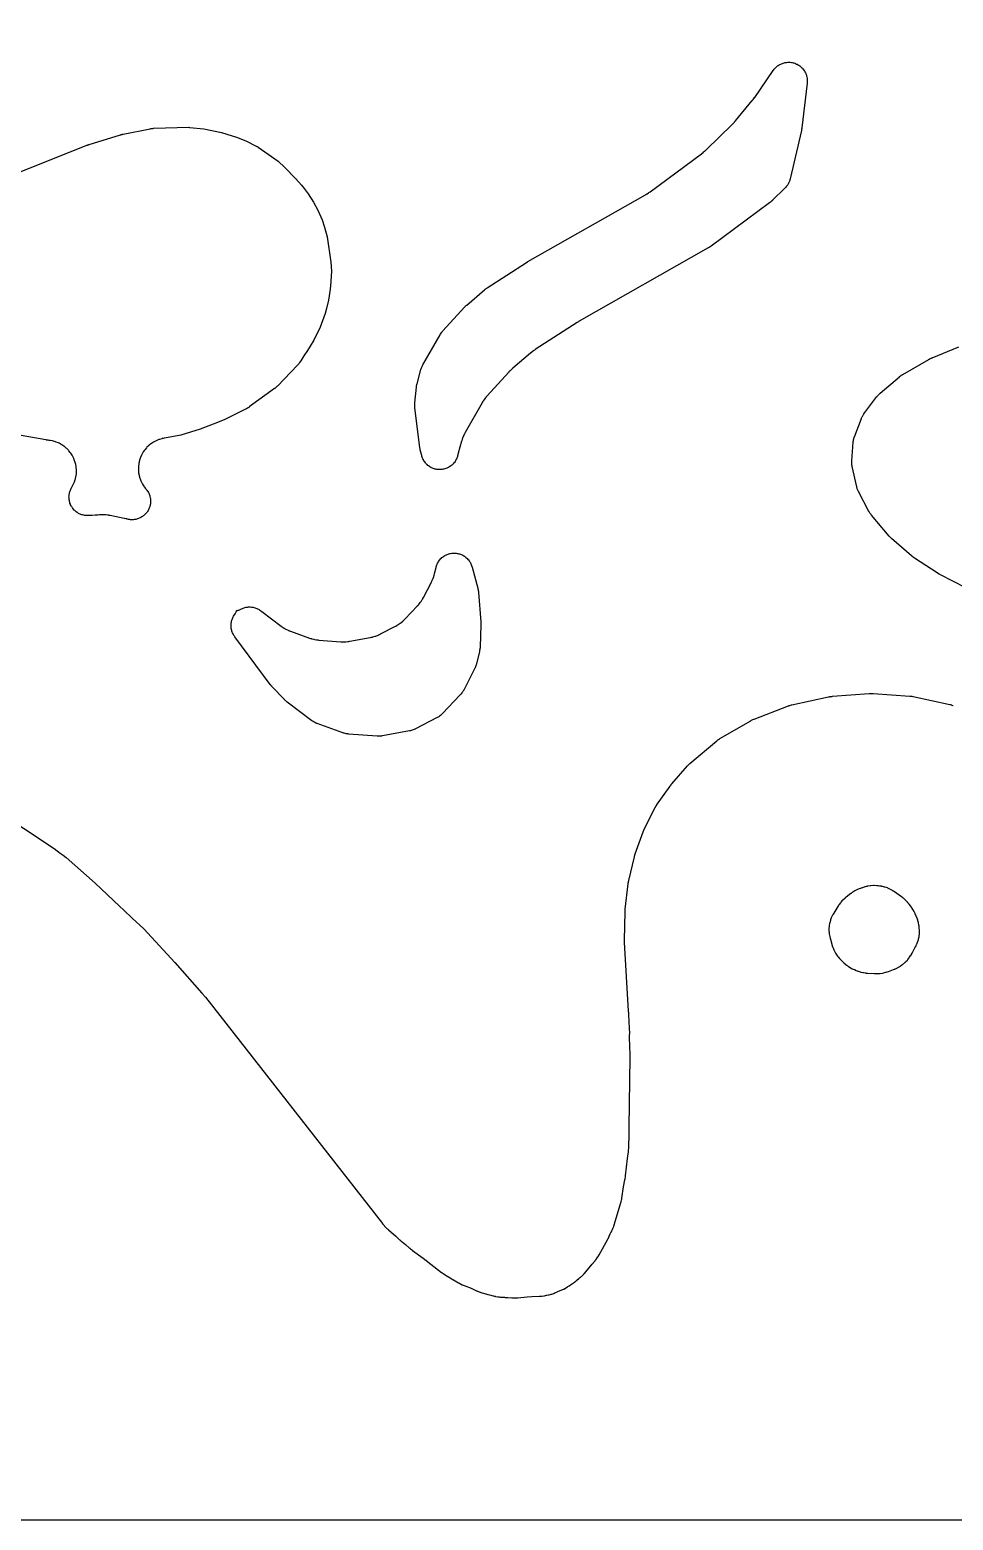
# Model space of a CAD drawing. Header units: millimetres. Extents: x 0 to 300, y 0 to 300.
# Drawn here: x 150.5 to 225.3, y -0.1 to 120.7 of the extents above; entities that cross this region are included whole.
import ezdxf

# ---------------------------------------------------------------- set-up
doc = ezdxf.new("R2010")
doc.units = ezdxf.units.MM
doc.layers.add('CUT', color=7, linetype='CONTINUOUS')

msp = doc.modelspace()

# ---------------------------------------------------------------- linework, layer by layer
at = {"layer": 'CUT'}
for points in [[(300.0625, 298.5625), (300.0625, 1.4375), (300.0625, 0.5522), (300.0589, 0.4788), (300.0503, 0.4206), (300.036, 0.3635), (300.0162, 0.3082), (299.991, 0.255), (299.9608, 0.2046), (299.9257, 0.1573), (299.8863, 0.1137), (299.8427, 0.0743), (299.7954, 0.0392), (299.745, 0.009), (299.6918, -0.0162), (299.6365, -0.036), (299.5794, -0.0503), (299.5212, -0.0589), (299.4478, -0.0625), (298.5625, -0.0625), (1.4375, -0.0625)], [(147.298, 108.2055), (155.0916, 111.3148), (155.1001, 111.3181), (155.12, 111.3259), (155.1286, 111.3291), (155.1391, 111.3331), (155.1477, 111.3362), (155.1678, 111.3436), (155.1764, 111.3466), (155.1834, 111.3491), (155.1921, 111.3521), (155.2123, 111.359), (155.221, 111.362), (155.2317, 111.3655), (155.2404, 111.3683), (155.2608, 111.3748), (155.2695, 111.3775), (157.801, 112.1554), (157.8117, 112.1586), (157.8366, 112.1659), (157.8472, 112.1689), (157.8603, 112.1726), (157.871, 112.1755), (157.8961, 112.1822), (157.9068, 112.185), (157.9155, 112.1872), (157.9263, 112.1899), (157.9515, 112.196), (157.9623, 112.1985), (157.9755, 112.2015), (157.9864, 112.2039), (158.0117, 112.2094), (158.0226, 112.2116), (160.2045, 112.6524), (160.2139, 112.6543), (160.2223, 112.6559), (160.2588, 112.6621), (160.3245, 112.6719), (160.3524, 112.6755), (160.379, 112.6782), (160.4414, 112.6833), (160.4784, 112.6856), (160.4908, 112.6861), (160.5015, 112.6865), (163.3489, 112.7705), (163.3909, 112.7652), (163.4055, 112.7635), (164.5662, 112.6463), (165.9798, 112.3586), (167.2961, 111.9514), (168.0125, 111.653), (168.8098, 111.2532), (168.8227, 111.2466), (168.8528, 111.2309), (168.8657, 111.224), (168.8808, 111.2158), (168.8934, 111.2089), (168.9225, 111.1925), (168.935, 111.1853), (168.945, 111.1795), (168.9574, 111.1721), (168.9741, 111.162), (170.5726, 110.0287), (171.1236, 109.5129), (171.9882, 108.633), (171.9899, 108.631), (172.007, 108.6115), (172.0233, 108.5929), (172.47, 108.0823), (172.6797, 107.8107), (173.0207, 107.3689), (173.4513, 106.7022), (173.8024, 106.0435), (174.1366, 105.2699), (174.343, 104.686), (174.5516, 103.9081), (174.8428, 101.8534), (174.9097, 101.1244), (174.9093, 101.1181), (174.8297, 99.898), (174.8041, 99.7178), (174.7954, 99.657), (174.7943, 99.6489), (174.67, 98.774), (174.4903, 98.0817), (174.3889, 97.6911), (173.9727, 96.5915), (173.4832, 95.5311), (173.1686, 95.0375), (172.9477, 94.6907), (172.6632, 94.2443), (172.4109, 93.8483), (172.3234, 93.7162), (172.2875, 93.6666), (172.2679, 93.6406), (172.2483, 93.6166), (172.2012, 93.5611), (172.1727, 93.5289), (172.1629, 93.5185), (172.1543, 93.5094), (170.5183, 91.8037), (170.5113, 91.7965), (170.505, 91.79), (170.4773, 91.763), (170.4264, 91.7154), (170.4045, 91.6956), (170.3831, 91.6776), (170.3322, 91.636), (170.3015, 91.6122), (170.2911, 91.6044), (170.2821, 91.5978), (168.236, 90.1116), (168.2286, 90.1064), (168.222, 90.1017), (168.1932, 90.082), (168.1406, 90.0476), (168.12, 90.0346), (168.112, 90.0298), (168.0837, 90.0137), (168.0379, 89.9874), (168.0142, 89.9745), (168.0038, 89.9691), (167.9948, 89.9645), (166.2549, 89.0858), (165.6801, 88.8615), (164.2587, 88.3068), (162.7032, 87.8258), (162.6955, 87.8234), (161.3698, 87.585), (161.3554, 87.5822), (161.262, 87.5631), (161.2476, 87.5599), (161.1918, 87.547), (161.1634, 87.5398), (160.9824, 87.4886), (160.9268, 87.4698), (160.7541, 87.4021), (160.7006, 87.3781), (160.5354, 87.2938), (160.4845, 87.2647), (160.3282, 87.1647), (160.2804, 87.1307), (160.1347, 87.016), (160.0904, 86.9774), (159.9566, 86.849), (159.9163, 86.8064), (159.7957, 86.6655), (159.7597, 86.6191), (159.6534, 86.4671), (159.6222, 86.4174), (159.5312, 86.2558), (159.505, 86.2033), (159.4303, 86.0335), (159.4093, 85.9787), (159.3515, 85.8025), (159.336, 85.7459), (159.2957, 85.5648), (159.2858, 85.507), (159.2634, 85.3229), (159.2591, 85.2644), (159.2548, 85.0789), (159.2563, 85.0203), (159.2701, 84.8353), (159.2773, 84.7771), (159.3091, 84.5943), (159.322, 84.5371), (159.3715, 84.3583), (159.3899, 84.3026), (159.4566, 84.1296), (159.4804, 84.0759), (159.5637, 83.9102), (159.5926, 83.8591), (159.6916, 83.7023), (159.7254, 83.6543), (159.8409, 83.5059), (159.8595, 83.4832), (159.8695, 83.4716), (159.8973, 83.4377), (159.9466, 83.3742), (159.9971, 83.3025), (160.0283, 83.2531), (160.0716, 83.1768), (160.0978, 83.1246), (160.1334, 83.0444), (160.1545, 82.9899), (160.1821, 82.9066), (160.1978, 82.8504), (160.2171, 82.7648), (160.2272, 82.7073), (160.2382, 82.6202), (160.2426, 82.562), (160.2451, 82.4743), (160.2438, 82.4159), (160.2377, 82.3284), (160.2308, 82.2703), (160.2161, 82.1838), (160.2036, 82.1268), (160.1806, 82.0421), (160.1626, 81.9866), (160.1315, 81.9045), (160.1081, 81.851), (160.0691, 81.7724), (160.0407, 81.7214), (159.9943, 81.6469), (159.961, 81.5989), (159.9075, 81.5294), (159.8697, 81.4848), (159.8097, 81.4208), (159.7677, 81.3802), (159.7018, 81.3223), (159.6561, 81.2859), (159.5848, 81.2348), (159.5358, 81.203), (159.4599, 81.159), (159.408, 81.1322), (159.3282, 81.0958), (159.2739, 81.0742), (159.1909, 81.0457), (159.1348, 81.0295), (159.0494, 81.0093), (158.992, 80.9986), (158.9051, 80.9868), (158.8469, 80.9817), (158.7592, 80.9784), (158.7008, 80.979), (158.6132, 80.9843), (158.5552, 80.9906), (158.4685, 81.0044), (158.3898, 81.0208), (158.3471, 81.0308), (158.3243, 81.0368), (158.3099, 81.0409), (158.2503, 81.0562), (158.235, 81.0599), (158.2312, 81.0608), (158.1352, 81.0827), (158.1198, 81.086), (156.9693, 81.3177), (156.9567, 81.3201), (156.8752, 81.3347), (156.8627, 81.3368), (156.8135, 81.3446), (156.7882, 81.348), (156.6259, 81.3665), (156.5751, 81.3702), (156.4118, 81.3749), (156.3864, 81.3751), (156.3366, 81.3744), (156.3238, 81.3741), (156.2411, 81.3712), (156.2284, 81.3706), (156.2283, 81.3706), (156.1113, 81.364), (155.9811, 81.3567), (155.9086, 81.3526), (155.7618, 81.3444), (155.5124, 81.3304), (155.306, 81.3188), (155.2427, 81.3152), (155.1988, 81.3138), (155.1184, 81.3132), (155.0307, 81.3169), (154.9725, 81.3221), (154.8855, 81.3343), (154.8281, 81.3452), (154.7428, 81.3658), (154.6867, 81.3822), (154.6038, 81.411), (154.5495, 81.4329), (154.4698, 81.4696), (154.418, 81.4967), (154.3422, 81.541), (154.2933, 81.5729), (154.2222, 81.6244), (154.1766, 81.661), (154.1109, 81.7192), (154.0691, 81.76), (154.0093, 81.8244), (153.9717, 81.8691), (153.9185, 81.9389), (153.8854, 81.9871), (153.8392, 82.0618), (153.811, 82.1129), (153.7723, 82.1917), (153.7492, 82.2454), (153.7184, 82.3276), (153.7006, 82.3833), (153.678, 82.4681), (153.6657, 82.5253), (153.6515, 82.6119), (153.6448, 82.67), (153.6391, 82.7576), (153.6381, 82.816), (153.641, 82.9037), (153.6457, 82.962), (153.6571, 83.049), (153.6674, 83.1066), (153.6872, 83.1921), (153.7032, 83.2483), (153.7312, 83.3315), (153.7525, 83.3859), (153.7886, 83.466), (153.8251, 83.5376), (153.846, 83.5763), (153.9567, 83.7695), (153.9838, 83.823), (154.0612, 83.996), (154.0829, 84.0519), (154.1425, 84.2318), (154.1585, 84.2896), (154.2, 84.4746), (154.2101, 84.5337), (154.2329, 84.7218), (154.2371, 84.7816), (154.241, 84.9711), (154.2392, 85.0311), (154.2241, 85.22), (154.2164, 85.2795), (154.1825, 85.466), (154.1689, 85.5244), (154.1166, 85.7065), (154.0971, 85.7633), (154.0269, 85.9393), (154.002, 85.9938), (153.9145, 86.162), (153.8842, 86.2138), (153.7804, 86.3724), (153.7451, 86.4208), (153.626, 86.5683), (153.5861, 86.613), (153.4528, 86.7478), (153.4086, 86.7883), (153.2626, 86.9092), (153.2146, 86.945), (153.0572, 87.0507), (153.0058, 87.0816), (152.8387, 87.1711), (152.7845, 87.1967), (152.6093, 87.269), (152.5528, 87.2891), (152.3713, 87.3435), (152.313, 87.3579), (152.1244, 87.3945), (152.0948, 87.3994), (152.035, 87.408), (152.0246, 87.4094), (151.9499, 87.4187), (151.9413, 87.4197), (151.9308, 87.4208), (151.9097, 87.4232), (151.9024, 87.4241), (151.8916, 87.4254), (151.8785, 87.4271), (151.8479, 87.4312), (151.8349, 87.4331), (151.8189, 87.4355), (151.8059, 87.4376), (151.7755, 87.4427), (151.7624, 87.4449), (149.7586, 87.8089)], [(226.2812, 75.4574), (224.1788, 76.5449), (224.1685, 76.5503), (224.1445, 76.5631), (224.1342, 76.5687), (224.1217, 76.5755), (224.1116, 76.5812), (224.0879, 76.5947), (224.0778, 76.6005), (224.0697, 76.6052), (224.0596, 76.6112), (224.0363, 76.6253), (224.0263, 76.6313), (224.0142, 76.6388), (224.0044, 76.6451), (223.9814, 76.6597), (223.9716, 76.6661), (222.1386, 77.8698), (222.1263, 77.878), (222.0978, 77.8974), (222.0856, 77.9059), (222.0709, 77.9163), (222.0589, 77.9249), (222.031, 77.9452), (222.0191, 77.954), (222.0097, 77.9612), (221.9979, 77.9702), (221.9708, 77.9914), (221.9592, 78.0006), (221.9451, 78.012), (221.9337, 78.0214), (221.9072, 78.0435), (221.896, 78.0531), (220.2774, 79.4515), (220.272, 79.4562), (220.2594, 79.4672), (220.2572, 79.4691), (220.2347, 79.4898), (220.1926, 79.5298), (220.1482, 79.5751), (220.0966, 79.6316), (220.0733, 79.658), (218.6495, 81.3435), (218.6417, 81.3529), (218.6347, 81.3614), (218.6059, 81.3984), (218.5561, 81.4658), (218.5357, 81.4947), (218.5173, 81.5231), (218.4757, 81.5906), (218.4521, 81.6311), (218.4446, 81.6448), (218.4381, 81.6567), (217.5927, 83.2557), (217.5881, 83.2646), (217.585, 83.2706), (217.566, 83.3098), (217.5398, 83.3674), (217.513, 83.4331), (217.4967, 83.478), (217.4766, 83.5404), (217.4629, 83.5891), (217.4529, 83.6277), (217.4501, 83.6398), (217.4476, 83.6507), (217.0849, 85.2857), (217.0827, 85.2963), (217.0812, 85.3034), (217.0727, 85.3498), (217.0622, 85.4176), (217.0537, 85.494), (217.0502, 85.5457), (217.0481, 85.6166), (217.0487, 85.6708), (217.0502, 85.7138), (217.051, 85.7272), (217.0517, 85.7394), (217.1607, 87.2547), (217.1615, 87.2657), (217.1621, 87.273), (217.1674, 87.3206), (217.177, 87.3897), (217.191, 87.4665), (217.2027, 87.5178), (217.2215, 87.5873), (217.238, 87.6398), (217.2521, 87.6811), (217.2568, 87.694), (217.2611, 87.7055), (217.8244, 89.1738), (217.8282, 89.1834), (217.8307, 89.1898), (217.8482, 89.2309), (217.8751, 89.29), (217.908, 89.355), (217.9318, 89.3978), (217.9667, 89.4552), (217.9952, 89.4984), (218.0184, 89.532), (218.0259, 89.5423), (218.0327, 89.5516), (219.0775, 90.9512), (219.0851, 90.9613), (219.0921, 90.9703), (219.1228, 91.0082), (219.18, 91.0747), (219.2048, 91.1023), (219.2294, 91.1275), (219.2885, 91.1854), (219.3244, 91.2187), (219.3366, 91.2295), (219.3473, 91.2387), (220.9088, 92.5678), (220.9167, 92.5744), (220.9238, 92.5804), (220.9551, 92.6052), (221.0124, 92.6487), (221.0369, 92.6667), (221.0609, 92.6829), (221.1176, 92.72), (221.1517, 92.7412), (221.1632, 92.748), (221.1732, 92.7538), (223.2825, 93.9653), (223.2953, 93.9726), (223.3255, 93.9893), (223.3385, 93.9963), (223.3544, 94.0048), (223.3675, 94.0116), (223.3983, 94.0273), (223.4115, 94.0339), (223.4221, 94.0391), (223.4354, 94.0455), (223.4666, 94.0602), (223.4801, 94.0664), (223.4965, 94.0738), (223.51, 94.0797), (223.5417, 94.0933), (223.5553, 94.0991), (225.7163, 94.9873)], [(147.4396, 57.6347), (152.4331, 54.3429), (152.6681, 54.1677), (152.9185, 53.9812), (153.1649, 53.7976), (153.4173, 53.6095), (155.7682, 51.5411), (157.7333, 49.6827), (158.0781, 49.3566), (158.7575, 48.7142), (159.6898, 47.8324), (162.1991, 45.1101), (164.409, 42.6387), (164.6903, 42.2986), (179.035, 23.9629), (179.0458, 23.9495), (179.1175, 23.863), (179.1288, 23.8499), (179.1566, 23.8183), (179.1651, 23.8081), (179.2036, 23.7633), (179.2238, 23.7409), (179.3592, 23.5986), (179.3805, 23.5772), (179.4233, 23.5365), (179.4344, 23.5263), (179.5073, 23.4604), (179.5186, 23.4504), (180.1033, 22.948), (180.3264, 22.7342), (180.3381, 22.7233), (180.4149, 22.6536), (180.4268, 22.643), (180.5255, 22.5581), (180.5377, 22.5478), (180.6181, 22.4823), (180.6306, 22.4724), (180.8897, 22.2723), (181.2332, 21.9771), (181.2416, 21.97), (181.3007, 21.9211), (181.3099, 21.9136), (181.3848, 21.8541), (181.3939, 21.847), (181.454, 21.801), (181.4639, 21.7936), (182.3328, 21.1578), (183.8167, 20.0119), (183.8315, 20.0007), (183.9292, 19.93), (183.9444, 19.9194), (184.0697, 19.8345), (184.0852, 19.8243), (184.187, 19.7597), (184.2029, 19.7501), (184.5224, 19.5612), (184.5352, 19.5527), (184.5589, 19.5378), (184.7149, 19.4446), (184.7392, 19.4308), (184.7786, 19.4097), (185.203, 19.1588), (185.2136, 19.1527), (185.2826, 19.1138), (185.2933, 19.1079), (185.3353, 19.0853), (185.357, 19.0742), (185.4996, 19.0049), (185.5217, 18.9947), (185.5654, 18.9756), (185.5766, 18.9708), (185.6499, 18.9406), (185.6612, 18.936), (186.218, 18.7193), (186.5337, 18.5687), (186.55, 18.5612), (186.6563, 18.5143), (186.6728, 18.5073), (186.7374, 18.4811), (186.771, 18.4686), (186.7846, 18.464), (186.8036, 18.4562), (186.9986, 18.3821), (187.029, 18.3715), (187.0886, 18.3524), (187.104, 18.3477), (187.2042, 18.3186), (187.2197, 18.3143), (187.375, 18.2737), (187.3975, 18.2665), (187.5529, 18.2206), (187.602, 18.2084), (187.7063, 18.1869), (187.9992, 18.1103), (188.0129, 18.1069), (188.1018, 18.0858), (188.1155, 18.0827), (188.1693, 18.0713), (188.1969, 18.0661), (188.3772, 18.0366), (188.4051, 18.0327), (188.4597, 18.0264), (188.4737, 18.0249), (188.5647, 18.0165), (188.5787, 18.0154), (188.9135, 17.9924), (188.9819, 17.9839), (189.0314, 17.9798), (189.1903, 17.9733), (189.1945, 17.9732), (189.5218, 17.9507), (189.5326, 17.9501), (189.6077, 17.9463), (189.6189, 17.9458), (189.6683, 17.9442), (189.692, 17.944), (189.8402, 17.9451), (189.8631, 17.9457), (189.9027, 17.9475), (189.9135, 17.9481), (189.9877, 17.9529), (189.9998, 17.9538), (190.7581, 18.0176), (191.1204, 18.0475), (191.7555, 18.0738), (191.7684, 18.0745), (191.8524, 18.0798), (191.8653, 18.0808), (191.9157, 18.085), (191.9414, 18.0878), (192.1059, 18.1089), (192.1569, 18.1177), (192.3168, 18.1524), (192.3392, 18.1583), (192.4923, 18.1848), (192.5435, 18.1961), (192.704, 18.2386), (192.7541, 18.2542), (192.9123, 18.3114), (192.9368, 18.3208), (192.9842, 18.3403), (192.9963, 18.3454), (193.0744, 18.3796), (193.0864, 18.385), (193.2342, 18.4535), (193.5492, 18.5863), (193.5605, 18.5913), (193.6341, 18.6241), (193.6454, 18.6292), (193.6892, 18.6499), (193.7114, 18.6609), (193.8522, 18.7345), (193.8952, 18.7593), (194.0294, 18.8443), (194.0501, 18.858), (194.0899, 18.8856), (194.0973, 18.8907), (194.0973, 18.8908), (194.1532, 18.9255), (194.1674, 18.9346), (194.2589, 18.995), (194.2729, 19.0044), (194.5935, 19.2293), (194.6067, 19.2388), (194.6916, 19.3018), (194.7045, 19.3116), (194.7544, 19.3508), (194.7794, 19.3716), (194.9382, 19.5109), (194.9621, 19.533), (195.0051, 19.575), (195.0804, 19.6354), (195.0937, 19.6463), (195.1447, 19.6896), (195.1702, 19.7125), (195.3314, 19.8662), (195.3556, 19.8906), (195.4013, 19.9394), (195.4128, 19.9521), (195.4866, 20.0356), (195.4978, 20.0487), (196.0239, 20.6795), (196.0353, 20.6919), (196.0475, 20.7056), (196.1252, 20.7956), (196.1369, 20.8096), (196.1819, 20.8651), (196.2041, 20.8942), (196.2105, 20.9032), (196.2497, 20.9502), (196.2587, 20.9613), (196.3165, 21.034), (196.3252, 21.0452), (196.3588, 21.0897), (196.3755, 21.1129), (196.4803, 21.266), (196.4958, 21.2899), (196.5251, 21.3374), (196.5324, 21.3496), (196.5792, 21.4298), (196.5863, 21.4422), (197.2858, 22.7084), (197.2917, 22.7193), (197.3293, 22.7907), (197.3349, 22.8018), (197.3566, 22.8452), (197.3673, 22.8676), (197.4333, 23.0148), (197.443, 23.0376), (197.4611, 23.0827), (197.4655, 23.0942), (197.4785, 23.1287), (197.5641, 23.288), (197.5709, 23.3011), (197.6142, 23.3868), (197.6207, 23.4), (197.6455, 23.4521), (197.6575, 23.4791), (197.7312, 23.6561), (197.7419, 23.6837), (197.7614, 23.7379), (197.7662, 23.7519), (197.7964, 23.8429), (197.8009, 23.857), (198.3227, 25.5677), (198.3257, 25.578), (198.3464, 25.6504), (198.3494, 25.6612), (198.362, 25.7089), (198.3676, 25.732), (198.4, 25.8766), (198.4045, 25.899), (198.4117, 25.9381), (198.4135, 25.9487), (198.4257, 26.0221), (198.4275, 26.034), (198.5581, 26.9377), (198.6731, 27.4954), (198.6756, 27.5083), (198.691, 27.5921), (198.6932, 27.6051), (198.7102, 27.7107), (198.7121, 27.7237), (198.7239, 27.8081), (198.7255, 27.8211), (198.8905, 29.2384), (198.943, 29.6014), (198.9454, 29.6202), (198.9591, 29.7423), (198.9609, 29.7612), (198.9733, 29.915), (198.9745, 29.9338), (198.9806, 30.0567), (198.9812, 30.0756), (198.9877, 30.4495), (198.9983, 30.6012), (198.9994, 30.6205), (199.0041, 30.7458), (199.0046, 30.765), (199.0104, 31.7633), (199.1084, 37.4208), (199.1085, 37.4285), (199.1088, 37.4823), (199.1087, 37.4906), (199.1081, 37.5577), (199.108, 37.5658), (199.1068, 37.6188), (199.1065, 37.6275), (199.0532, 39.0503), (199.0561, 39.5417), (199.0561, 39.551), (199.0555, 39.6156), (199.0553, 39.6255), (199.0532, 39.706), (199.0529, 39.7158), (199.0502, 39.7793), (199.0496, 39.7897), (198.9854, 40.8615), (198.9817, 40.9611), (198.9813, 40.9699), (198.9781, 41.0307), (198.9776, 41.0401), (198.9724, 41.1159), (198.9717, 41.1251), (198.9667, 41.1849), (198.9658, 41.1947), (198.9648, 41.2047), (198.6332, 46.7402), (198.6327, 46.7493), (198.6316, 46.7706), (198.6312, 46.7797), (198.6308, 46.7909), (198.6304, 46.8001), (198.6298, 46.8214), (198.6296, 46.8305), (198.6294, 46.838), (198.6293, 46.8471), (198.6291, 46.8685), (198.6291, 46.8776), (198.6291, 46.8888), (198.6292, 46.898), (198.6294, 46.9194), (198.6296, 46.9285), (198.6786, 49.21), (198.6789, 49.2206), (198.6797, 49.2455), (198.6802, 49.2562), (198.6807, 49.2692), (198.6813, 49.2799), (198.6827, 49.3047), (198.6834, 49.3154), (198.684, 49.324), (198.6848, 49.3346), (198.6868, 49.3594), (198.6877, 49.3701), (198.6889, 49.383), (198.69, 49.3936), (198.6926, 49.4184), (198.6937, 49.429), (198.9347, 51.4901), (198.9363, 51.5031), (198.9403, 51.5332), (198.9421, 51.5461), (198.9444, 51.5618), (198.9463, 51.5746), (198.9512, 51.6046), (198.9533, 51.6174), (198.9551, 51.6277), (198.9575, 51.6405), (198.9632, 51.6704), (198.9657, 51.6831), (198.9689, 51.6987), (198.9716, 51.7114), (198.9782, 51.7411), (198.9811, 51.7537), (199.4344, 53.6721), (199.4374, 53.6844), (199.4446, 53.713), (199.4478, 53.7252), (199.4517, 53.7401), (199.4551, 53.7523), (199.4631, 53.7807), (199.4666, 53.7929), (199.4695, 53.8026), (199.4732, 53.8147), (199.4819, 53.8429), (199.4858, 53.8549), (199.4906, 53.8696), (199.4946, 53.8816), (199.5042, 53.9095), (199.5084, 53.9214), (200.1475, 55.703), (200.1523, 55.716), (200.1638, 55.7464), (200.1688, 55.7594), (200.175, 55.7752), (200.1802, 55.788), (200.1925, 55.818), (200.1979, 55.8309), (200.2023, 55.8411), (200.2079, 55.8538), (200.2212, 55.8834), (200.227, 55.8961), (200.2342, 55.9114), (200.2402, 55.924), (200.2544, 55.9532), (200.2605, 55.9656), (201.0707, 57.5682), (201.0781, 57.5826), (201.0958, 57.6159), (201.1035, 57.6302), (201.113, 57.6475), (201.1209, 57.6616), (201.1398, 57.6943), (201.148, 57.7083), (201.1546, 57.7194), (201.1631, 57.7332), (201.1831, 57.7652), (201.1918, 57.7789), (201.2025, 57.7954), (201.2114, 57.8089), (201.2326, 57.8402), (201.2418, 57.8535), (202.3266, 59.3993), (202.3334, 59.4088), (202.3493, 59.4309), (202.3562, 59.4403), (202.3647, 59.4517), (202.3717, 59.4611), (202.3882, 59.4827), (202.3953, 59.492), (202.4011, 59.4994), (202.4084, 59.5085), (202.4254, 59.5297), (202.4328, 59.5388), (202.4419, 59.5498), (202.4494, 59.5587), (202.467, 59.5795), (202.4746, 59.5884), (203.7324, 61.0349), (203.737, 61.0402), (203.7479, 61.0526), (203.7498, 61.0547), (203.7702, 61.0768), (203.8097, 61.1182), (203.8544, 61.1618), (203.9101, 61.2126), (203.9362, 61.2355), (206.1096, 63.0684), (206.1172, 63.0747), (206.1242, 63.0804), (206.1541, 63.1041), (206.2084, 63.1451), (206.2317, 63.1621), (206.2545, 63.1776), (206.3084, 63.213), (206.3407, 63.2332), (206.3516, 63.2397), (206.3611, 63.2453), (208.8722, 64.7023), (208.8785, 64.7059), (208.8932, 64.7143), (208.8957, 64.7157), (208.9228, 64.7304), (208.9749, 64.7574), (209.0327, 64.7848), (209.1037, 64.8153), (209.1366, 64.8288), (211.9277, 65.9033), (211.9343, 65.9058), (211.9496, 65.9116), (211.9523, 65.9126), (211.9803, 65.9224), (212.0341, 65.9403), (212.0934, 65.9578), (212.1658, 65.9765), (212.1993, 65.9845), (215.1558, 66.628), (215.1715, 66.6313), (215.2081, 66.6386), (215.2238, 66.6416), (215.2428, 66.645), (215.2585, 66.6477), (215.2951, 66.6536), (215.3108, 66.656), (215.3235, 66.6579), (215.3393, 66.66), (215.3761, 66.6647), (215.392, 66.6665), (215.4113, 66.6686), (215.4272, 66.6702), (215.4642, 66.6735), (215.4801, 66.6748), (218.465, 66.8918), (218.4805, 66.8928), (218.5166, 66.8948), (218.5321, 66.8955), (218.5511, 66.8962), (218.5666, 66.8967), (218.6028, 66.8974), (218.6183, 66.8976), (218.6308, 66.8977), (218.6463, 66.8976), (218.6825, 66.8971), (218.698, 66.8967), (218.717, 66.8962), (218.7325, 66.8955), (218.7687, 66.8938), (218.7842, 66.8929), (221.7485, 66.6985), (221.7552, 66.6981), (221.7711, 66.6969), (221.7738, 66.6967), (221.8027, 66.694), (221.8575, 66.6879), (221.9171, 66.6793), (221.9887, 66.6665), (222.0215, 66.6599), (224.99, 66.0136), (224.9997, 66.0114), (225.0085, 66.0094), (225.0455, 66.0001), (225.1114, 65.982), (225.1392, 65.9738), (225.1654, 65.9652), (225.2264, 65.9439), (225.2623, 65.9306), (225.2741, 65.9259)]]:
    msp.add_lwpolyline(points, dxfattribs=at)
for points in [[(181.7788, 91.7413), (181.7849, 91.7858), (181.7941, 91.8422), (181.8074, 91.9086), (181.8218, 91.9685), (181.8303, 92.0011), (182.1498, 93.1397), (182.1662, 93.192), (182.1991, 93.2868), (182.2413, 93.388), (182.2856, 93.4781), (182.3112, 93.5265), (183.7008, 95.9687), (183.7266, 96.0113), (183.7761, 96.088), (183.8346, 96.1686), (183.8922, 96.2393), (183.9247, 96.2771), (185.6744, 98.1979), (185.6782, 98.2021), (185.6844, 98.2088), (185.7034, 98.2287), (185.7381, 98.2641), (185.7535, 98.2795), (185.7687, 98.2943), (185.7736, 98.2989), (185.7771, 98.3023), (185.7978, 98.3215), (185.8375, 98.3572), (185.8554, 98.3729), (187.2923, 99.5969), (187.2969, 99.6008), (187.3042, 99.607), (187.3265, 99.6251), (187.3673, 99.6572), (187.3853, 99.671), (187.4031, 99.6843), (187.4087, 99.6885), (187.4128, 99.6915), (187.437, 99.7086), (187.483, 99.7402), (187.5037, 99.754), (190.7052, 101.821), (190.71, 101.8241), (190.7212, 101.8312), (190.726, 101.8343), (190.7371, 101.8412), (190.7479, 101.8479), (190.7731, 101.8632), (190.7839, 101.8697), (190.7905, 101.8736), (190.7966, 101.8771), (190.8106, 101.8853), (190.8167, 101.8888), (200.3398, 107.3045), (200.3552, 107.3136), (200.4547, 107.3743), (200.4699, 107.3838), (200.5925, 107.4636), (200.6074, 107.4736), (200.7032, 107.5401), (200.7177, 107.5505), (204.886, 110.6323), (204.9023, 110.6448), (205.0068, 110.7278), (205.0227, 110.7408), (205.1501, 110.8493), (205.1655, 110.8628), (205.2641, 110.9527), (205.2791, 110.9668), (207.3629, 113.0019), (207.3741, 113.013), (207.4455, 113.0866), (207.4563, 113.098), (207.5435, 113.1926), (207.554, 113.2044), (207.6215, 113.2815), (207.6317, 113.2935), (208.9847, 114.9259), (208.993, 114.9361), (209.046, 115.003), (209.0541, 115.0133), (209.1188, 115.0988), (209.1266, 115.1094), (209.1767, 115.1785), (209.1842, 115.1892), (210.6929, 117.3732), (210.719, 117.409), (210.7682, 117.4733), (210.8254, 117.5407), (210.8656, 117.5837), (210.9291, 117.6453), (210.9733, 117.6841), (211.0426, 117.7391), (211.0904, 117.7734), (211.1647, 117.8214), (211.2157, 117.8508), (211.2943, 117.8912), (211.3479, 117.9155), (211.4302, 117.948), (211.4859, 117.967), (211.571, 117.9912), (211.6283, 118.0046), (211.7153, 118.0204), (211.7737, 118.0281), (211.8618, 118.0353), (211.9206, 118.0372), (212.009, 118.0357), (212.0678, 118.0318), (212.1556, 118.0217), (212.2137, 118.012), (212.3001, 117.9933), (212.357, 117.978), (212.4411, 117.9509), (212.4962, 117.9301), (212.5773, 117.8949), (212.6301, 117.8688), (212.7073, 117.8257), (212.7573, 117.7946), (212.8299, 117.7442), (212.8766, 117.7083), (212.9439, 117.651), (212.9868, 117.6107), (213.0482, 117.547), (213.087, 117.5027), (213.1418, 117.4334), (213.1761, 117.3855), (213.2238, 117.3111), (213.2532, 117.26), (213.2934, 117.1813), (213.3176, 117.1276), (213.35, 117.0453), (213.3688, 116.9895), (213.3929, 116.9044), (213.4061, 116.8471), (213.4217, 116.76), (213.4293, 116.7017), (213.4363, 116.6135), (213.4381, 116.5547), (213.4364, 116.4663), (213.4309, 116.3854), (213.4268, 116.3414), (213.0013, 112.7295), (213.0007, 112.7245), (212.9997, 112.7166), (212.9965, 112.6928), (212.99, 112.6499), (212.987, 112.6311), (212.9838, 112.6128), (212.9828, 112.607), (212.982, 112.6028), (212.9773, 112.5784), (212.9678, 112.5326), (212.9633, 112.5123), (212.0562, 108.6016), (212.055, 108.5965), (212.0531, 108.5883), (212.0469, 108.5638), (212.0381, 108.5311), (212.0186, 108.4679), (211.9925, 108.3928), (211.9577, 108.3074), (211.9316, 108.2517), (211.8882, 108.1702), (211.8566, 108.1176), (211.8051, 108.041), (211.7682, 107.9918), (211.7091, 107.9209), (211.6517, 107.8588), (211.6195, 107.8257), (210.625, 106.8544), (210.6138, 106.8437), (210.5877, 106.8191), (210.5764, 106.8086), (210.5625, 106.7959), (210.5511, 106.7857), (210.5241, 106.7619), (210.5125, 106.7518), (210.4917, 106.7342), (210.4799, 106.7243), (210.4522, 106.7015), (210.4402, 106.6918), (210.4255, 106.6801), (210.4133, 106.6707), (210.3848, 106.6488), (210.3725, 106.6396), (205.6524, 103.1497), (205.6415, 103.1418), (205.616, 103.1235), (205.605, 103.1158), (205.5915, 103.1064), (205.5804, 103.0988), (205.5544, 103.0813), (205.5432, 103.0739), (205.5232, 103.0609), (205.5119, 103.0537), (205.4853, 103.0369), (205.4739, 103.0299), (205.4599, 103.0213), (205.4483, 103.0144), (205.4213, 102.9985), (205.4096, 102.9917), (194.9768, 97.0586), (194.9699, 97.0547), (194.9223, 97.0268), (194.915, 97.0224), (194.8562, 96.9868), (194.8491, 96.9825), (194.8031, 96.9537), (194.7956, 96.9489), (191.4136, 94.7659), (191.3971, 94.7549), (191.2911, 94.6814), (191.275, 94.6699), (191.1452, 94.5733), (191.1295, 94.5612), (191.0286, 94.4809), (191.0133, 94.4683), (189.6041, 93.268), (189.5898, 93.2555), (189.4986, 93.1727), (189.4847, 93.1597), (189.3736, 93.0522), (189.3601, 93.0388), (189.2743, 92.9503), (189.2613, 92.9365), (187.5155, 91.0201), (187.5045, 91.0077), (187.434, 90.9259), (187.4233, 90.9132), (187.3824, 90.8629), (187.3622, 90.8366), (187.2354, 90.662), (187.2166, 90.6346), (187.1815, 90.5801), (187.1727, 90.566), (187.1167, 90.4737), (187.1083, 90.4594), (185.7378, 88.0512), (185.7291, 88.0352), (185.6735, 87.9302), (185.6652, 87.9139), (185.6338, 87.8499), (185.6187, 87.8167), (185.5272, 87.5976), (185.5142, 87.5635), (185.4908, 87.4962), (185.485, 87.4788), (185.4495, 87.3655), (185.4443, 87.348), (185.1679, 86.3636), (185.1645, 86.3509), (185.1432, 86.2681), (185.1401, 86.2553), (185.131, 86.2166), (185.1199, 86.1739), (185.0977, 86.0961), (185.0692, 86.0126), (185.0476, 85.9579), (185.0111, 85.8775), (184.9842, 85.8252), (184.94, 85.7488), (184.9081, 85.6994), (184.8567, 85.6277), (184.8201, 85.5817), (184.7619, 85.5153), (184.721, 85.4731), (184.6565, 85.4128), (184.6116, 85.3748), (184.5416, 85.3211), (184.4932, 85.2877), (184.4182, 85.2411), (184.3668, 85.2126), (184.2876, 85.1736), (184.2337, 85.1502), (184.1511, 85.1192), (184.0951, 85.1012), (184.0098, 85.0784), (183.9523, 85.066), (183.8652, 85.0517), (183.8068, 85.045), (183.7187, 85.0392), (183.66, 85.0383), (183.5717, 85.0412), (183.5131, 85.0461), (183.4256, 85.0576), (183.3678, 85.0682), (183.2818, 85.0882), (183.2253, 85.1044), (183.1417, 85.1328), (183.0871, 85.1544), (183.0067, 85.1909), (182.9544, 85.2178), (182.8779, 85.2619), (182.8285, 85.2938), (182.7568, 85.3452), (182.7108, 85.3818), (182.6444, 85.44), (182.6022, 85.4809), (182.5418, 85.5453), (182.5038, 85.5902), (182.4501, 85.6602), (182.4167, 85.7086), (182.37, 85.7835), (182.3415, 85.8349), (182.3025, 85.9141), (182.2791, 85.968), (182.248, 86.0507), (182.2233, 86.1277), (182.2108, 86.17), (182.1146, 86.5291), (182.113, 86.5352), (182.1105, 86.5449), (182.1034, 86.5741), (182.0915, 86.6272), (182.0865, 86.6505), (182.082, 86.6733), (182.0807, 86.6806), (182.0797, 86.6858), (182.0744, 86.7164), (182.0656, 86.7743), (182.062, 86.8001), (181.6568, 90.0748), (181.6521, 90.1243), (181.6459, 90.2152), (181.6447, 90.3147), (181.6486, 90.4057), (181.6521, 90.4553), (181.7765, 91.7195), (181.7777, 91.731)], [(168.3261, 73.9131), (168.4151, 73.9067), (168.4741, 73.8995), (168.562, 73.8843), (168.6199, 73.8713), (168.7059, 73.8475), (168.7623, 73.8288), (168.8455, 73.7966), (168.8997, 73.7725), (168.9793, 73.7322), (169.0309, 73.7028), (169.1061, 73.6548), (169.1728, 73.6075), (169.2085, 73.5807), (169.238, 73.5576), (169.2476, 73.5501), (170.8185, 72.3643), (170.8307, 72.3554), (170.9102, 72.2985), (170.9226, 72.2898), (170.9712, 72.2568), (170.9965, 72.2405), (171.1614, 72.1403), (171.2143, 72.1117), (171.3884, 72.0285), (171.4159, 72.0162), (171.4701, 71.9935), (171.484, 71.9879), (171.5752, 71.9525), (171.5893, 71.9472), (173.1143, 71.3983), (173.1272, 71.3938), (173.2107, 71.3659), (173.2236, 71.3617), (173.2742, 71.3461), (173.3003, 71.3386), (173.4685, 71.2948), (173.5216, 71.2835), (173.693, 71.255), (173.7199, 71.2511), (173.7725, 71.2448), (173.7859, 71.2433), (173.8737, 71.2348), (173.8872, 71.2337), (175.6638, 71.1014), (175.6765, 71.1006), (175.7586, 71.0962), (175.7713, 71.0957), (175.8207, 71.0941), (175.846, 71.0938), (176.0083, 71.0955), (176.0588, 71.0981), (176.2204, 71.1134), (176.2456, 71.1164), (176.2946, 71.1231), (176.3071, 71.125), (176.3883, 71.1379), (176.4008, 71.14), (178.0423, 71.4368), (178.0573, 71.4397), (178.1543, 71.4598), (178.1692, 71.4631), (178.2272, 71.4767), (178.2567, 71.4844), (178.4445, 71.5385), (178.5022, 71.5583), (178.6835, 71.6312), (178.7115, 71.6433), (178.7655, 71.6683), (178.7793, 71.6749), (178.8682, 71.7187), (178.8817, 71.7256), (180.0938, 72.3627), (180.1081, 72.3704), (180.2006, 72.4223), (180.2147, 72.4305), (180.2694, 72.4631), (180.2969, 72.4806), (180.4703, 72.5974), (180.5224, 72.6367), (180.6821, 72.7716), (180.7064, 72.7933), (180.7527, 72.837), (180.7645, 72.8483), (180.8396, 72.9231), (180.851, 72.9348), (181.8724, 74.0082), (181.8821, 74.0187), (181.9445, 74.0875), (181.954, 74.0982), (181.9905, 74.1404), (182.0087, 74.1625), (182.1218, 74.3066), (182.1549, 74.3532), (182.2537, 74.5074), (182.2686, 74.5319), (182.2964, 74.5802), (182.3034, 74.5927), (182.3478, 74.6743), (182.3545, 74.6869), (182.9948, 75.933), (183.0027, 75.9488), (183.0523, 76.0528), (183.0597, 76.0689), (183.0876, 76.1321), (183.101, 76.165), (183.1813, 76.3806), (183.1927, 76.4142), (183.2129, 76.4803), (183.2179, 76.4973), (183.2484, 76.6083), (183.2528, 76.6255), (183.371, 77.1117), (183.3824, 77.1542), (183.4052, 77.2315), (183.4343, 77.3146), (183.4563, 77.3689), (183.4933, 77.4487), (183.5205, 77.5006), (183.5651, 77.5765), (183.5973, 77.6255), (183.6491, 77.6966), (183.6859, 77.7422), (183.7444, 77.8079), (183.7855, 77.8497), (183.8501, 77.9094), (183.8951, 77.947), (183.9653, 78), (184.0137, 78.0331), (184.0887, 78.079), (184.1401, 78.1072), (184.2192, 78.1456), (184.2731, 78.1686), (184.3557, 78.1991), (184.4116, 78.2167), (184.4967, 78.239), (184.554, 78.251), (184.6409, 78.2649), (184.6992, 78.2713), (184.787, 78.2767), (184.8456, 78.2773), (184.9335, 78.2741), (184.9919, 78.269), (185.0791, 78.2572), (185.1367, 78.2464), (185.2223, 78.2261), (185.2786, 78.2098), (185.3618, 78.1813), (185.4162, 78.1595), (185.4963, 78.123), (185.5483, 78.096), (185.6244, 78.0518), (185.6735, 78.0199), (185.7449, 77.9685), (185.7907, 77.932), (185.8568, 77.8738), (185.8988, 77.833), (185.9588, 77.7687), (185.9967, 77.7239), (186.0501, 77.654), (186.0834, 77.6058), (186.1298, 77.531), (186.1582, 77.4798), (186.1971, 77.4008), (186.2203, 77.3471), (186.2513, 77.2647), (186.2759, 77.1879), (186.2884, 77.1457), (186.7458, 75.4379), (186.7484, 75.4278), (186.7527, 75.4111), (186.7621, 75.3706), (186.7763, 75.3016), (186.7821, 75.2709), (186.7827, 75.2677), (186.7874, 75.2368), (186.7968, 75.167), (186.8015, 75.1257), (186.803, 75.1085), (186.8038, 75.0981), (186.9873, 72.7152), (186.9882, 72.7031), (186.99, 72.6749), (186.9907, 72.6628), (186.9914, 72.6481), (186.9919, 72.636), (186.9929, 72.6077), (186.9933, 72.5956), (186.9938, 72.5742), (186.994, 72.5621), (186.9943, 72.5338), (186.9943, 72.5217), (186.9942, 72.5069), (186.9941, 72.4948), (186.9936, 72.4666), (186.9933, 72.4545), (186.9389, 70.6868), (186.9384, 70.6751), (186.9376, 70.6557), (186.9343, 70.6092), (186.9268, 70.5304), (186.9227, 70.4956), (186.9223, 70.492), (186.9169, 70.4574), (186.9032, 70.3795), (186.894, 70.3337), (186.8896, 70.3148), (186.887, 70.3034), (186.6449, 69.3073), (186.6416, 69.2944), (186.6361, 69.273), (186.6213, 69.222), (186.5936, 69.1363), (186.5805, 69.0987), (186.5791, 69.0949), (186.5644, 69.0578), (186.5293, 68.9749), (186.5071, 68.9266), (186.4973, 68.9069), (186.4913, 68.895), (185.6097, 67.1796), (185.6048, 67.1701), (185.5965, 67.1543), (185.5755, 67.1169), (185.5469, 67.0686), (185.5061, 67.0057), (185.4625, 66.9443), (185.4165, 66.885), (185.3803, 66.8421), (185.3519, 66.81), (185.3398, 66.797), (185.3324, 66.7892), (183.8984, 65.2821), (183.8899, 65.2733), (183.8757, 65.2587), (183.8405, 65.2247), (183.7934, 65.1814), (183.7276, 65.1266), (183.6591, 65.0749), (183.5884, 65.0266), (183.5339, 64.993), (183.4915, 64.9685), (183.4737, 64.9588), (183.4629, 64.953), (181.7169, 64.0354), (181.7067, 64.0301), (181.6898, 64.0215), (181.6485, 64.0018), (181.5939, 63.9774), (181.5194, 63.948), (181.4435, 63.9219), (181.3668, 63.8992), (181.3087, 63.8848), (181.264, 63.875), (181.2453, 63.8714), (181.2341, 63.8693), (179.0277, 63.4703), (179.0184, 63.4687), (179.0028, 63.466), (178.9652, 63.4605), (178.9159, 63.4542), (178.8497, 63.4483), (178.7831, 63.4448), (178.7167, 63.4438), (178.6669, 63.4449), (178.629, 63.4465), (178.6132, 63.4475), (178.6038, 63.4481), (176.2703, 63.6218), (176.2602, 63.6226), (176.2433, 63.6241), (176.2029, 63.6285), (176.1501, 63.6354), (176.0799, 63.6475), (176.0101, 63.6623), (175.9411, 63.6799), (175.89, 63.6951), (175.8513, 63.7076), (175.8353, 63.7131), (175.8258, 63.7165), (173.7545, 64.462), (173.7439, 64.4659), (173.7263, 64.4725), (173.6845, 64.4894), (173.6302, 64.5128), (173.5592, 64.5473), (173.4895, 64.5851), (173.4217, 64.6257), (173.3724, 64.6583), (173.3353, 64.6841), (173.3202, 64.6952), (173.3112, 64.7019), (171.315, 66.2088), (171.3077, 66.2143), (171.2957, 66.2236), (171.2672, 66.2465), (171.2198, 66.2862), (171.199, 66.3041), (171.1968, 66.3061), (171.1767, 66.3246), (171.1317, 66.3672), (171.1057, 66.3928), (171.0951, 66.4037), (171.0888, 66.4103), (171.0365, 66.4651), (170.1307, 67.4147), (170.1212, 67.4248), (170.0992, 67.4485), (170.0899, 67.4588), (170.0786, 67.4714), (170.0695, 67.4817), (170.0482, 67.5062), (170.0392, 67.5167), (170.0234, 67.5354), (170.0146, 67.5461), (169.9941, 67.5712), (169.9854, 67.582), (169.9749, 67.5952), (169.9664, 67.6062), (169.9467, 67.6318), (169.9384, 67.6429), (167.0721, 71.5039), (167.0464, 71.5404), (167.001, 71.6083), (166.9552, 71.6849), (166.9272, 71.7373), (166.8892, 71.818), (166.8666, 71.8729), (166.8367, 71.957), (166.8197, 72.0139), (166.7983, 72.1005), (166.787, 72.1588), (166.7743, 72.2471), (166.7687, 72.3062), (166.7649, 72.3954), (166.7652, 72.4547), (166.7702, 72.5438), (166.7764, 72.6029), (166.7902, 72.691), (166.8022, 72.7492), (166.8247, 72.8355), (166.8424, 72.8922), (166.8733, 72.9759), (166.8966, 73.0305), (166.9356, 73.1108), (166.9641, 73.1628), (167.0109, 73.2388), (167.0445, 73.2878), (167.1039, 73.3658), (167.1371, 73.4141), (167.1654, 73.4655), (167.1886, 73.5194), (167.2064, 73.5753), (167.2181, 73.6301), (167.2283, 73.6299), (167.287, 73.6347), (167.345, 73.6452), (167.4016, 73.6614), (167.4564, 73.683), (167.5088, 73.7099), (167.5533, 73.7356), (167.6062, 73.7627), (167.6875, 73.7994), (167.7427, 73.8211), (167.8273, 73.8496), (167.8844, 73.8657), (167.9714, 73.8857), (168.0299, 73.8961), (168.1184, 73.9074), (168.1776, 73.9119), (168.2667, 73.9144)], [(215.5999, 46.1267), (215.6234, 46.0755), (215.7054, 45.9172), (215.7336, 45.8685), (215.8314, 45.7165), (215.8472, 45.6932), (215.8791, 45.6483), (215.8874, 45.6369), (215.9423, 45.5636), (215.9509, 45.5524), (215.9521, 45.5508), (215.9637, 45.5365), (216.0403, 45.4448), (216.0523, 45.4309), (216.1, 45.3774), (216.1253, 45.3506), (216.2946, 45.1823), (216.3214, 45.1572), (216.3753, 45.1099), (216.3893, 45.0979), (216.4814, 45.0218), (216.4957, 45.0103), (216.6285, 44.9073), (216.6384, 44.8998), (216.7036, 44.8513), (216.7137, 44.844), (216.7535, 44.8157), (216.7741, 44.8017), (216.9083, 44.7144), (216.9513, 44.6889), (217.0923, 44.6131), (217.1146, 44.6017), (217.1585, 44.5804), (217.1698, 44.575), (217.2435, 44.5411), (217.2549, 44.536), (217.3931, 44.476), (217.4052, 44.4709), (217.4837, 44.4387), (217.4959, 44.4339), (217.5435, 44.4156), (217.5681, 44.4068), (217.7269, 44.3537), (217.7771, 44.3392), (217.9376, 44.3006), (217.9889, 44.2906), (218.1545, 44.2658), (218.1804, 44.2625), (218.2311, 44.2571), (218.2441, 44.2559), (218.3287, 44.2488), (218.3417, 44.2479), (218.8645, 44.2155), (218.8803, 44.2147), (218.9831, 44.2111), (218.9989, 44.2107), (219.0607, 44.2102), (219.0923, 44.2107), (219.2948, 44.2195), (219.3578, 44.2256), (219.5555, 44.2553), (219.6175, 44.268), (219.8137, 44.3191), (219.8441, 44.3279), (219.903, 44.3465), (219.918, 44.3515), (220.0151, 44.3852), (220.03, 44.3906), (220.422, 44.5382), (220.434, 44.5428), (220.5117, 44.574), (220.5236, 44.5789), (220.5699, 44.5987), (220.5934, 44.6093), (220.7424, 44.6806), (220.7879, 44.7048), (220.9284, 44.7874), (220.9716, 44.8154), (221.1063, 44.9111), (221.127, 44.9265), (221.1667, 44.9574), (221.1768, 44.9654), (221.2418, 45.0182), (221.2517, 45.0264), (221.2719, 45.0436), (221.2827, 45.0529), (221.3519, 45.1146), (221.3625, 45.1242), (221.4032, 45.1623), (221.4236, 45.1823), (221.5512, 45.3134), (221.589, 45.3561), (221.7021, 45.4968), (221.7357, 45.5429), (221.8362, 45.6958), (221.8513, 45.72), (221.8796, 45.768), (221.8868, 45.7804), (221.9321, 45.8613), (221.9389, 45.8739), (222.2189, 46.4033), (222.2253, 46.4157), (222.2659, 46.4972), (222.272, 46.5098), (222.2953, 46.5593), (222.3067, 46.5849), (222.3754, 46.7507), (222.3944, 46.8034), (222.4467, 46.9726), (222.4607, 47.0268), (222.497, 47.2001), (222.5059, 47.2554), (222.5259, 47.4313), (222.5296, 47.4872), (222.533, 47.6643), (222.5315, 47.7202), (222.5183, 47.8993), (222.5156, 47.9271), (222.509, 47.9814), (222.5072, 47.9953), (222.4941, 48.0854), (222.4919, 48.0992), (222.4806, 48.1666), (222.4784, 48.1789), (222.4632, 48.2586), (222.4608, 48.2708), (222.4507, 48.3185), (222.445, 48.3428), (222.4053, 48.4978), (222.391, 48.5456), (222.3386, 48.6967), (222.33, 48.7201), (222.3121, 48.7655), (222.3074, 48.7771), (222.2761, 48.8519), (222.2712, 48.8634), (222.1868, 49.0541), (222.1791, 49.0707), (222.1279, 49.1775), (222.1198, 49.1938), (222.0871, 49.257), (222.0694, 49.2888), (221.948, 49.4921), (221.9284, 49.5228), (221.8883, 49.5815), (221.8778, 49.5964), (221.808, 49.6922), (221.7971, 49.7068), (221.6911, 49.8434), (221.6818, 49.8551), (221.6207, 49.93), (221.6111, 49.9414), (221.5733, 49.9854), (221.5534, 50.0075), (221.4222, 50.1458), (221.3791, 50.1869), (221.2349, 50.3116), (221.2119, 50.3305), (221.1661, 50.3662), (221.1543, 50.3752), (221.0767, 50.4328), (221.0646, 50.4415), (220.5097, 50.8322), (220.4983, 50.8401), (220.4236, 50.8901), (220.4121, 50.8977), (220.3665, 50.9267), (220.3428, 50.9411), (220.1891, 51.0293), (220.1399, 51.0546), (219.9808, 51.1274), (219.9295, 51.1481), (219.7644, 51.2059), (219.7115, 51.2217), (219.5394, 51.2647), (219.5124, 51.2707), (219.4595, 51.2814), (219.4459, 51.284), (219.3574, 51.2997), (219.3437, 51.3019), (219.3109, 51.307), (219.2948, 51.3092), (219.1901, 51.3224), (219.174, 51.3242), (219.1109, 51.3304), (219.0785, 51.3327), (218.8706, 51.3419), (218.8056, 51.3413), (218.6008, 51.3281), (218.5363, 51.3204), (218.3313, 51.2847), (218.2995, 51.2783), (218.2377, 51.264), (218.2219, 51.2602), (218.1198, 51.2337), (218.1041, 51.2294), (217.9137, 51.1745), (217.9002, 51.1704), (217.8128, 51.143), (217.7994, 51.1386), (217.7473, 51.1209), (217.7208, 51.1112), (217.5527, 51.045), (217.5013, 51.022), (217.3423, 50.9415), (217.2933, 50.9137), (217.1405, 50.8173), (217.117, 50.8017), (217.0719, 50.7702), (217.0604, 50.762), (216.9866, 50.7078), (216.9753, 50.6993), (216.5984, 50.4088), (216.5875, 50.4002), (216.5178, 50.3439), (216.5071, 50.3351), (216.466, 50.3002), (216.4454, 50.2819), (216.3158, 50.1616), (216.2772, 50.1222), (216.1608, 49.9922), (216.1259, 49.9495), (216.0206, 49.8074), (216.0047, 49.7849), (215.9746, 49.7402), (215.967, 49.7287), (215.9187, 49.6531), (215.9114, 49.6414), (215.5898, 49.1125), (215.5827, 49.1005), (215.5375, 49.0221), (215.5307, 49.0099), (215.5046, 48.9621), (215.4918, 48.9374), (215.4136, 48.7768), (215.3915, 48.7257), (215.3294, 48.5608), (215.3122, 48.5078), (215.2656, 48.3379), (215.2534, 48.2836), (215.2228, 48.1101), (215.2157, 48.0548), (215.2013, 47.8792), (215.1993, 47.8235), (215.2013, 47.6474), (215.2045, 47.5918), (215.2228, 47.4166), (215.2311, 47.3615), (215.2661, 47.1863), (215.2721, 47.1591), (215.2853, 47.1063), (215.2888, 47.0928), (215.3126, 47.0055), (215.3164, 46.9921), (215.4672, 46.4866), (215.4714, 46.4731), (215.4996, 46.386), (215.5041, 46.3726), (215.5223, 46.3207), (215.5322, 46.2943)]]:
    msp.add_lwpolyline(points, close=True, dxfattribs=at)

doc.saveas('drawing.dxf')
